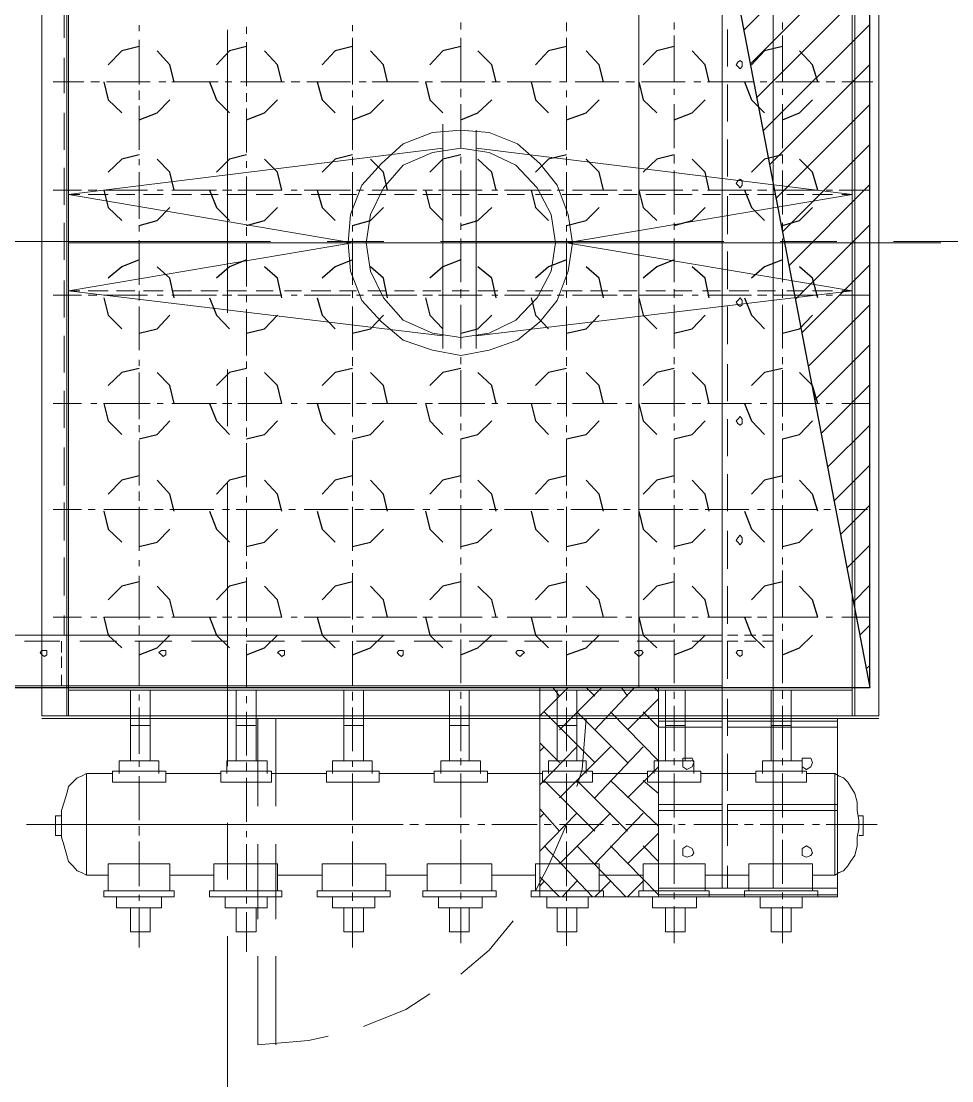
# Model space of a CAD drawing. Header units: millimetres. Extents: x 3220 to 226993, y 817 to 176024.
# Drawn here: x 31453 to 33018, y 120414 to 122196 of the extents above; entities that cross this region are included whole.
import ezdxf

# ---------------------------------------------------------------- set-up
doc = ezdxf.new("R2010")
doc.units = ezdxf.units.MM
doc.linetypes.add('AXES', pattern=[50.8, 31.75, -6.35, 6.35, -6.35])
doc.layers.add('Axe', color=1, linetype='AXES', lineweight=9)

# ---------------------------------------------------------------- blocks, each defined once
blk = doc.blocks.new("SYST7ME D'AXE")
at = {"layer": 'Axe', "ltscale": 15}
for p, q in [((6000, 18500), (6000, -6500)), ((-500, 9000), (15500, 9000))]:
    blk.add_line(p, q, dxfattribs=at)
blk = doc.blocks.new('Level +8 m')
h = blk.add_hatch()
h.set_pattern_fill('ANSI31', color=256, scale=15)
h.set_pattern_definition([(45, (1480, 0), (-33.67596, 33.67596), [])])
h.paths.add_polyline_path([(7080, -9000), (6936.4, -9000), (7080, -9750)])
h.paths.add_polyline_path([(7080, -8250), (4480, -8250), (3000, -8256.4), (6833.1, -8460.7), (6936.4, -9000), (7080, -9000)])
h.paths.add_polyline_path([(4480, -8250), (2880, -8250), (3000, -8256.4)])
blk.add_lwpolyline([(2880, -9750), (7080, -9750), (7080, -8250), (2880, -8250)], close=True)
blk.add_lwpolyline([(2880, -8250), (6833.1, -8460.7), (7080, -9750)])
blk.add_blockref("SYST7ME D'AXE", (0, -18000))
blk = doc.blocks.new('ligne broyeur T')
at = {"color": 1, "linetype": 'Continuous', "lineweight": 5, "true_color": 0x000001}
for points in [[(0, 1547.8), (0, 1696.8)], [(977.9, 1504.4), (977.9, 1589.8), (977.9, 1589.8)], [(-270.5, 1530.5), (-270.5, 1582.6), (-270.5, 1582.6)], [(-88.2, 1526.1), (-88.2, 1578.2), (-88.2, 1578.2)], [(88.2, 1526.1), (88.2, 1578.2), (88.2, 1578.2)], [(270.5, 1530.5), (270.5, 1578.2), (270.5, 1578.2)], [(448.4, 1526.1), (448.4, 1573.9), (448.4, 1573.9)], [(629.3, 1530.5), (629.3, 1578.2), (629.3, 1578.2)], [(0, 1547.8), (0, 230), (0, 230)], [(-270.5, 1504.4), (-270.5, 1518.9)], [(-88.2, 1504.4), (-88.2, 1514.6)], [(88.2, 1504.4), (88.2, 1514.6)], [(270.5, 1504.4), (270.5, 1514.6)], [(629.3, 1504.4), (629.3, 1514.6)], [(448.4, 1500.1), (448.4, 1511.7)], [(-270.5, 1419.1), (-270.5, 1492.9)], [(-88.2, 1414.8), (-88.2, 1490)], [(88.2, 1414.8), (88.2, 1490)], [(270.5, 1414.8), (270.5, 1492.9)], [(448.4, 1411.9), (448.4, 1490)], [(629.3, 1414.8), (629.3, 1490)], [(977.9, 1481.3), (977.9, 1492.9)], [(977.9, 1393.1), (977.9, 1466.8)], [(-358.8, 1430.7), (-370.3, 1430.7)], [(-270.5, 1430.7), (-348.6, 1430.7)], [(-248.8, 1430.7), (-258.9, 1430.7)], [(-159.1, 1430.7), (-232.9, 1430.7)], [(-133.1, 1430.7), (-147.6, 1430.7)], [(-47.7, 1430.7), (-121.5, 1430.7)], [(-21.7, 1430.7), (-33.3, 1430.7)], [(66.5, 1430.7), (-7.2, 1430.7)], [(92.6, 1430.7), (78.1, 1430.7)], [(177.9, 1430.7), (104.2, 1430.7)], [(204, 1430.7), (192.4, 1430.7)], [(292.2, 1430.7), (214.1, 1430.7)], [(315.4, 1430.7), (303.8, 1430.7)], [(403.6, 1430.7), (329.8, 1430.7)], [(429.6, 1430.7), (415.2, 1430.7)], [(515, 1430.7), (441.2, 1430.7)], [(541, 1430.7), (529.4, 1430.7)], [(629.3, 1430.7), (551.1, 1430.7)], [(652.4, 1430.7), (640.8, 1430.7)], [(740.6, 1430.7), (666.9, 1430.7)], [(766.7, 1430.7), (752.2, 1430.7)], [(852, 1430.7), (778.3, 1430.7)], [(878.1, 1430.7), (866.5, 1430.7)], [(966.3, 1430.7), (892.5, 1430.7)], [(992.4, 1430.7), (977.9, 1430.7)], [(1077.7, 1430.7), (1003.9, 1430.7)], [(1103.7, 1430.7), (1092.2, 1430.7)], [(1177.5, 1430.7), (1115.3, 1430.7)], [(-270.5, 1393.1), (-270.5, 1404.6)], [(-88.2, 1388.7), (-88.2, 1404.6)], [(88.2, 1388.7), (88.2, 1404.6)], [(270.5, 1393.1), (270.5, 1404.6)], [(448.4, 1388.7), (448.4, 1400.3)], [(629.3, 1388.7), (629.3, 1404.6)], [(-270.5, 1304.8), (-270.5, 1381.5)], [(-88.2, 1304.8), (-88.2, 1378.6)], [(88.2, 1304.8), (88.2, 1378.6)], [(270.5, 1304.8), (270.5, 1378.6)], [(448.4, 1300.5), (448.4, 1374.3)], [(629.3, 1304.8), (629.3, 1378.6)], [(977.9, 1367), (977.9, 1381.5)], [(977.9, 1281.7), (977.9, 1355.4)], [(-270.5, 1281.7), (-270.5, 1293.2)], [(-88.2, 1278.8), (-88.2, 1288.9)], [(88.2, 1278.8), (88.2, 1288.9)], [(270.5, 1278.8), (270.5, 1293.2)], [(448.4, 1274.4), (448.4, 1288.9)], [(629.3, 1278.8), (629.3, 1288.9)], [(-270.5, 1193.4), (-270.5, 1267.2)], [(270.5, 1193.4), (270.5, 1267.2)], [(629.3, 1189.1), (629.3, 1267.2)], [(977.9, 1255.6), (977.9, 1267.2)], [(-358.8, 1248.4), (-370.3, 1248.4)], [(-270.5, 1248.4), (-348.6, 1248.4)], [(-248.8, 1248.4), (-258.9, 1248.4)], [(-159.1, 1248.4), (-232.9, 1248.4)], [(-133.1, 1248.4), (-147.6, 1248.4)], [(-47.7, 1248.4), (-121.5, 1248.4)], [(-88.2, 1189.1), (-88.2, 1262.9)], [(-21.7, 1248.4), (-33.3, 1248.4)], [(66.5, 1248.4), (-7.2, 1248.4)], [(92.6, 1248.4), (78.1, 1248.4)], [(88.2, 1189.1), (88.2, 1262.9)], [(177.9, 1248.4), (104.2, 1248.4)], [(204, 1248.4), (192.4, 1248.4)], [(292.2, 1248.4), (214.1, 1248.4)], [(315.4, 1248.4), (303.8, 1248.4)], [(403.6, 1248.4), (329.8, 1248.4)], [(429.6, 1248.4), (415.2, 1248.4)], [(515, 1248.4), (441.2, 1248.4)], [(448.4, 1189.1), (448.4, 1262.9)], [(541, 1248.4), (529.4, 1248.4)], [(629.3, 1248.4), (555.5, 1248.4)], [(655.3, 1248.4), (640.8, 1248.4)], [(740.6, 1248.4), (666.9, 1248.4)], [(766.7, 1248.4), (755.1, 1248.4)], [(854.9, 1248.4), (778.3, 1248.4)], [(878.1, 1248.4), (866.5, 1248.4)], [(966.3, 1248.4), (892.5, 1248.4)], [(992.4, 1248.4), (977.9, 1248.4)], [(1077.7, 1248.4), (1003.9, 1248.4)], [(1103.7, 1248.4), (1092.2, 1248.4)], [(1177.5, 1248.4), (1115.3, 1248.4)], [(977.9, 1167.4), (977.9, 1245.5)], [(-270.5, 1167.4), (-270.5, 1181.9)], [(-88.2, 1163.1), (-88.2, 1177.5)], [(88.2, 1163.1), (88.2, 1177.5)], [(270.5, 1167.4), (270.5, 1177.5)], [(629.3, 1167.4), (629.3, 1177.5)], [(448.4, 1163.1), (448.4, 1174.6)], [(-270.5, 1082), (-270.5, 1155.8)], [(-88.2, 1077.7), (-88.2, 1152.9)], [(88.2, 1077.7), (88.2, 1152.9)], [(270.5, 1077.7), (270.5, 1152.9)], [(448.4, 1074.8), (448.4, 1152.9)], [(629.3, 1077.7), (629.3, 1152.9)], [(977.9, 1144.2), (977.9, 1155.8)], [(977.9, 1056), (977.9, 1129.8)], [(914.2, 1084.9), (885.3, 1093.6), (800, 1100.8)], [(-355.9, 1067.6), (-370.3, 1067.6)], [(-270.5, 1067.6), (-344.3, 1067.6)], [(-270.5, 1056), (-270.5, 1067.6)], [(-244.5, 1067.6), (-256, 1067.6)], [(-156.2, 1067.6), (-230, 1067.6)], [(-130.2, 1067.6), (-144.7, 1067.6)], [(-44.8, 1067.6), (-118.6, 1067.6)], [(-88.2, 1051.7), (-88.2, 1063.2)], [(-18.8, 1067.6), (-28.9, 1067.6)], [(70.9, 1067.6), (-7.2, 1067.6)], [(92.6, 1067.6), (81, 1067.6)], [(88.2, 1051.7), (88.2, 1063.2)], [(180.8, 1067.6), (107, 1067.6)], [(206.9, 1067.6), (192.4, 1067.6)], [(292.2, 1067.6), (218.4, 1067.6)], [(270.5, 1051.7), (270.5, 1067.6)], [(318.2, 1067.6), (306.7, 1067.6)], [(407.9, 1067.6), (329.8, 1067.6)], [(429.6, 1067.6), (418.1, 1067.6)], [(517.9, 1067.6), (444.1, 1067.6)], [(448.4, 1051.7), (448.4, 1063.2)], [(543.9, 1067.6), (529.4, 1067.6)], [(629.3, 1067.6), (555.5, 1067.6)], [(629.3, 1051.7), (629.3, 1067.6)], [(655.3, 1067.6), (643.7, 1067.6)], [(745, 1067.6), (669.8, 1067.6)], [(769.6, 1067.6), (755.1, 1067.6)], [(854.9, 1067.6), (781.2, 1067.6)], [(881, 1067.6), (870.8, 1067.6)], [(970.7, 1067.6), (892.5, 1067.6)], [(1089.3, 1015.5), (1047.3, 1037.2), (977.9, 1067.6)], [(992.4, 1067.6), (980.8, 1067.6)], [(1082, 1067.6), (1006.8, 1067.6)], [(1106.6, 1067.6), (1092.2, 1067.6)], [(1181.9, 1067.6), (1118.2, 1067.6)], [(-270.5, 967.8), (-270.5, 1041.5)], [(-88.2, 963.4), (-88.2, 1041.5)], [(88.2, 963.4), (88.2, 1041.5)], [(270.5, 967.8), (270.5, 1041.5)], [(448.4, 963.4), (448.4, 1037.2)], [(629.3, 967.8), (629.3, 1041.5)], [(977.9, 1030), (977.9, 1041.5)], [(977.9, 941.7), (977.9, 1018.4)], [(1229.6, 889.6), (1189.1, 937.4), (1139.9, 977.9)], [(-270.5, 941.7), (-270.5, 956.2)], [(-88.2, 941.7), (-88.2, 951.8)], [(88.2, 941.7), (88.2, 951.8)], [(270.5, 941.7), (270.5, 951.8)], [(448.4, 937.4), (448.4, 951.8)], [(629.3, 941.7), (629.3, 951.8)], [(-270.5, 856.4), (-270.5, 930.2)], [(270.5, 852), (270.5, 930.2)], [(977.9, 918.6), (977.9, 930.2)], [(177.9, 915.7), (-189.5, 915.7)], [(-88.2, 852), (-88.2, 925.8)], [(88.2, 852), (88.2, 925.8)], [(448.4, 852), (448.4, 925.8)], [(629.3, 852), (629.3, 925.8)], [(977.9, 830.3), (977.9, 904.1)], [(-358.8, 889.6), (-370.3, 889.6)], [(-270.5, 889.6), (-344.3, 889.6)], [(-244.5, 889.6), (-258.9, 889.6)], [(-159.1, 889.6), (-232.9, 889.6)], [(-133.1, 889.6), (-144.7, 889.6)], [(-44.8, 889.6), (-121.5, 889.6)], [(-21.7, 889.6), (-33.3, 889.6)], [(66.5, 889.6), (-7.2, 889.6)], [(92.6, 889.6), (78.1, 889.6)], [(177.9, 889.6), (104.2, 889.6)], [(204, 889.6), (192.4, 889.6)], [(292.2, 889.6), (214.1, 889.6)], [(315.4, 889.6), (303.8, 889.6)], [(403.6, 889.6), (329.8, 889.6)], [(429.6, 889.6), (415.2, 889.6)], [(515, 889.6), (441.2, 889.6)], [(541, 889.6), (529.4, 889.6)], [(629.3, 889.6), (555.5, 889.6)], [(655.3, 889.6), (640.8, 889.6)], [(740.6, 889.6), (666.9, 889.6)], [(766.7, 889.6), (755.1, 889.6)], [(854.9, 889.6), (778.3, 889.6)], [(878.1, 889.6), (866.5, 889.6)], [(966.3, 889.6), (892.5, 889.6)], [(992.4, 889.6), (977.9, 889.6)], [(1077.7, 889.6), (1003.9, 889.6)], [(1103.7, 889.6), (1092.2, 889.6)], [(1177.5, 889.6), (1118.2, 889.6)], [(177.9, 859.3), (-199.6, 859.3)], [(-270.5, 830.3), (-270.5, 841.9)], [(-88.2, 826), (-88.2, 841.9)], [(88.2, 826), (88.2, 841.9)], [(270.5, 830.3), (270.5, 841.9)], [(448.4, 826), (448.4, 837.6)], [(629.3, 826), (629.3, 841.9)], [(1317.8, 726.2), (1288.9, 797.1), (1262.9, 837.6)], [(-270.5, 740.6), (-270.5, 818.8)], [(-88.2, 740.6), (-88.2, 815.9)], [(88.2, 740.6), (88.2, 815.9)], [(270.5, 740.6), (270.5, 815.9)], [(448.4, 737.8), (448.4, 811.5)], [(629.3, 740.6), (629.3, 815.9)], [(977.9, 804.3), (977.9, 818.8)], [(977.9, 707.4), (977.9, 792.7)], [(-270.5, 719), (-270.5, 730.5)], [(270.5, 714.6), (270.5, 730.5)], [(-88.2, 714.6), (-88.2, 726.2)], [(88.2, 714.6), (88.2, 726.2)], [(448.4, 711.7), (448.4, 726.2)], [(629.3, 714.6), (629.3, 726.2)], [(-355.9, 707.4), (-366, 707.4)], [(-266.2, 707.4), (-344.3, 707.4)], [(-270.5, 630.7), (-270.5, 704.5)], [(-244.5, 707.4), (-256, 707.4)], [(-156.2, 707.4), (-230, 707.4)], [(-130.2, 707.4), (-144.7, 707.4)], [(-44.8, 707.4), (-118.6, 707.4)], [(-88.2, 626.4), (-88.2, 704.5)], [(-18.8, 707.4), (-28.9, 707.4)], [(70.9, 707.4), (-7.2, 707.4)], [(92.6, 707.4), (81, 707.4)], [(88.2, 626.4), (88.2, 704.5)], [(180.8, 707.4), (107, 707.4)], [(206.9, 707.4), (192.4, 707.4)], [(292.2, 707.4), (218.4, 707.4)], [(270.5, 630.7), (270.5, 704.5)], [(318.2, 707.4), (306.7, 707.4)], [(407.9, 707.4), (332.7, 707.4)], [(434, 707.4), (418.1, 707.4)], [(517.9, 707.4), (444.1, 707.4)], [(448.4, 626.4), (448.4, 700.1)], [(543.9, 707.4), (533.8, 707.4)], [(633.6, 707.4), (555.5, 707.4)], [(629.3, 626.4), (629.3, 704.5)], [(655.3, 707.4), (643.7, 707.4)], [(745, 707.4), (669.8, 707.4)], [(769.6, 707.4), (755.1, 707.4)], [(854.9, 707.4), (781.2, 707.4)], [(881, 707.4), (870.8, 707.4)], [(970.7, 707.4), (892.5, 707.4)], [(977.9, 707.4), (977.9, 159.1), (977.9, 159.1)], [(992.4, 707.4), (980.8, 707.4)], [(1082, 707.4), (1006.8, 707.4)], [(1106.6, 707.4), (1092.2, 707.4)], [(1184.7, 707.4), (1118.2, 707.4)], [(1348.2, 548.3), (1341, 633.6), (1333.7, 666.9)], [(-270.5, 604.7), (-270.5, 619.1)], [(-88.2, 604.7), (-88.2, 614.8)], [(88.2, 604.7), (88.2, 614.8)], [(270.5, 604.7), (270.5, 614.8)], [(448.4, 600.3), (448.4, 611.9)], [(629.3, 604.7), (629.3, 614.8)], [(-270.5, 519.3), (-270.5, 593.1)], [(-88.2, 515), (-88.2, 588.8)], [(88.2, 515), (88.2, 588.8)], [(270.5, 515), (270.5, 588.8)], [(448.4, 512.1), (448.4, 588.8)], [(629.3, 515), (629.3, 588.8)], [(-351.5, 529.4), (-363.1, 529.4)], [(-263.3, 529.4), (-337.1, 529.4)], [(-237.2, 529.4), (-251.7, 529.4)], [(-151.9, 529.4), (-225.7, 529.4)], [(-125.9, 529.4), (-137.4, 529.4)], [(-37.6, 529.4), (-111.4, 529.4)], [(-11.6, 529.4), (-26, 529.4)], [(73.8, 529.4), (0, 529.4)], [(99.8, 529.4), (88.2, 529.4)], [(189.5, 529.4), (111.4, 529.4)], [(211.2, 529.4), (199.6, 529.4)], [(299.4, 529.4), (225.7, 529.4)], [(325.5, 529.4), (311, 529.4)], [(410.8, 529.4), (337.1, 529.4)], [(436.9, 529.4), (425.3, 529.4)], [(526.6, 529.4), (448.4, 529.4)], [(548.3, 529.4), (536.7, 529.4)], [(636.5, 529.4), (562.7, 529.4)], [(662.5, 529.4), (648.1, 529.4)], [(747.9, 529.4), (674.1, 529.4)], [(773.9, 529.4), (762.3, 529.4)], [(862.2, 529.4), (788.4, 529.4)], [(888.2, 529.4), (873.7, 529.4)], [(973.5, 529.4), (899.8, 529.4)], [(999.6, 529.4), (989.5, 529.4)], [(1089.3, 529.4), (1011.2, 529.4)], [(1111, 529.4), (1099.4, 529.4)], [(1192, 529.4), (1125.4, 529.4)], [(-270.5, 493.3), (-270.5, 504.9)], [(-88.2, 488.9), (-88.2, 504.9)], [(88.2, 488.9), (88.2, 504.9)], [(270.5, 488.9), (270.5, 504.9)], [(448.4, 488.9), (448.4, 500.5)], [(629.3, 488.9), (629.3, 504.9)], [(-270.5, 403.6), (-270.5, 481.7)], [(-88.2, 403.6), (-88.2, 478.8)], [(88.2, 403.6), (88.2, 478.8)], [(270.5, 403.6), (270.5, 478.8)], [(448.4, 400.7), (448.4, 474.5)], [(629.3, 403.6), (629.3, 478.8)], [(-270.5, 381.9), (-270.5, 393.5)], [(-88.2, 379), (-88.2, 389.1)], [(88.2, 379), (88.2, 389.1)], [(270.5, 379), (270.5, 389.1)], [(448.4, 374.7), (448.4, 389.1)], [(629.3, 379), (629.3, 389.1)], [(-270.5, 293.7), (-270.5, 367.4)], [(-88.2, 289.3), (-88.2, 363.1)], [(88.2, 289.3), (88.2, 363.1)], [(270.5, 289.3), (270.5, 367.4)], [(448.4, 289.3), (448.4, 363.1)], [(629.3, 289.3), (629.3, 367.4)], [(-355.9, 348.6), (-366, 348.6)], [(-266.2, 348.6), (-341.4, 348.6)], [(-240.1, 348.6), (-256, 348.6)], [(-156.2, 348.6), (-230, 348.6)], [(-130.2, 348.6), (-140.3, 348.6)], [(-40.5, 348.6), (-118.6, 348.6)], [(-18.8, 348.6), (-28.9, 348.6)], [(70.9, 348.6), (-4.3, 348.6)], [(96.9, 348.6), (81, 348.6)], [(180.8, 348.6), (107, 348.6)], [(206.9, 348.6), (196.7, 348.6)], [(296.5, 348.6), (218.4, 348.6)], [(318.2, 348.6), (306.7, 348.6)], [(407.9, 348.6), (332.7, 348.6)], [(434, 348.6), (418.1, 348.6)], [(517.9, 348.6), (444.1, 348.6)], [(543.9, 348.6), (533.8, 348.6)], [(633.6, 348.6), (559.8, 348.6)], [(659.6, 348.6), (643.7, 348.6)], [(745, 348.6), (669.8, 348.6)], [(769.6, 348.6), (759.5, 348.6)], [(859.3, 348.6), (781.2, 348.6)], [(881, 348.6), (870.8, 348.6)], [(970.7, 348.6), (896.9, 348.6)], [(996.7, 348.6), (980.8, 348.6)], [(1082, 348.6), (1006.8, 348.6)], [(1106.6, 348.6), (1096.5, 348.6)], [(1184.7, 348.6), (1118.2, 348.6)], [(-270.5, 267.6), (-270.5, 282.1)], [(-88.2, 263.3), (-88.2, 277.7)], [(88.2, 263.3), (88.2, 277.7)], [(270.5, 267.6), (270.5, 277.7)], [(448.4, 263.3), (448.4, 274.9)], [(629.3, 267.6), (629.3, 277.7)], [(-270.5, 204), (-270.5, 256)], [(-88.2, 204), (-88.2, 251.7)], [(88.2, 204), (88.2, 251.7)], [(270.5, 204), (270.5, 251.7)], [(448.4, 204), (448.4, 251.7)], [(629.3, 204), (629.3, 251.7)]]:
    blk.add_lwpolyline(points, dxfattribs=at)
at = {"color": 7, "linetype": 'Continuous', "lineweight": 15, "true_color": 0x000007}
for points in [[(795.6, 1592.7), (-795.6, 1592.7), (-795.6, 1592.7)], [(963.4, 1559.4), (963.4, 1566.6), (996.7, 1566.6)], [(996.7, 1559.4), (996.7, 1566.6), (996.7, 1566.6)], [(-81, 1547.8), (-159.1, 915.7)], [(81, 1547.8), (0, 1067.6), (-81, 1547.8)], [(81, 1547.8), (156.2, 915.7)], [(892.5, 1471.2), (892.5, 1518.9)], [(1063.2, 1481.3), (1063.2, 1518.9)], [(870.8, 1445.1), (752.2, 1445.1)], [(870.8, 1411.9), (752.2, 1411.9)], [(800, 1329.4), (800, 1414.8), (800, 1414.8)], [(892.5, 1293.2), (892.5, 1385.8)], [(1063.2, 1300.5), (1063.2, 1374.3)], [(870.8, 1267.2), (752.2, 1267.2)], [(870.8, 1233.9), (752.2, 1233.9)], [(892.5, 1111), (892.5, 1203.6), (892.5, 1203.6)], [(1063.2, 1122.5), (1063.2, 1196.3), (1063.2, 1196.3)], [(870.8, 1084.9), (752.2, 1084.9)], [(870.8, 1051.7), (752.2, 1051.7)], [(892.5, 934.5), (892.5, 1027.1)], [(1063.2, 941.7), (1063.2, 1015.5)], [(870.8, 904.1), (752.2, 904.1)], [(156.2, 859.3), (81, 230), (0, 707.4), (-81, 230), (-159.1, 859.3)], [(870.8, 870.8), (752.2, 870.8)], [(892.5, 752.2), (892.5, 844.8)], [(1063.2, 763.8), (1063.2, 833.2)], [(870.8, 726.2), (752.2, 726.2), (752.2, 726.2)], [(870.8, 692.9), (752.2, 692.9)], [(892.5, 664), (892.5, 571.4), (892.5, 571.4)], [(1063.2, 656.7), (1063.2, 581.5), (1063.2, 581.5)], [(870.8, 545.4), (752.2, 545.4)], [(870.8, 512.1), (752.2, 512.1)], [(892.5, 486.1), (892.5, 393.5)], [(1063.2, 474.5), (1063.2, 400.7), (1063.2, 400.7)], [(870.8, 367.4), (752.2, 367.4)], [(870.8, 334.2), (752.2, 334.2)], [(892.5, 303.8), (892.5, 260.4)], [(1063.2, 296.5), (1063.2, 260.4), (1063.2, 260.4)], [(892.5, 260.4), (896.9, 251.7), (899.8, 244.5), (907, 237.2), (914.2, 230), (925.8, 227.1), (940.3, 222.8), (954.7, 218.4), (999.6, 218.4), (1014.1, 222.8), (1030, 227.1), (1040.1, 230), (1047.3, 237.2), (1056, 244.5), (1058.9, 251.7), (1063.2, 260.4)], [(963.4, 218.4), (963.4, 208.3), (963.4, 208.3)], [(996.7, 218.4), (996.7, 208.3), (996.7, 208.3)], [(996.7, 208.3), (963.4, 208.3)], [(795.6, 185.2), (-795.6, 185.2), (-795.6, 185.2)]]:
    blk.add_lwpolyline(points, dxfattribs=at)
at = {"color": 7, "linetype": 'Continuous', "lineweight": 5, "true_color": 0x000007}
for points in [[(795.6, 1592.7), (795.6, 185.2)], [(800, 185.2), (800, 1592.7)], [(795.6, 1552.2), (-795.6, 1552.2)], [(795.6, 1547.8), (-795.6, 1547.8)], [(-81, 1530.5), (-81, 1547.8), (-81, 1547.8)], [(81, 1530.5), (81, 1547.8), (81, 1547.8)], [(747.9, 1547.8), (747.9, 230)], [(752.2, 1547.8), (752.2, 230)], [(-81, 1481.3), (-81, 1514.6)], [(81, 1481.3), (81, 1514.6)], [(-81, 1437.9), (-81, 1466.8)], [(81, 1437.9), (81, 1466.8)], [(1084.9, 1414.8), (-1084.9, 1414.8)], [(-81, 1388.7), (-81, 1419.1)], [(81, 1388.7), (81, 1419.1)], [(659.6, 1414.8), (659.6, 1397.4)], [(669.8, 1414.8), (669.8, 1397.4)], [(1084.9, 1329.4), (1084.9, 1414.8)], [(-81, 1341), (-81, 1374.3)], [(81, 1341), (81, 1374.3)], [(659.6, 1385.8), (659.6, 1367)], [(669.8, 1385.8), (669.8, 1367)], [(659.6, 1355.4), (659.6, 1338.1), (659.6, 1338.1)], [(669.8, 1355.4), (669.8, 1338.1), (669.8, 1338.1)], [(-296.5, 1338.1), (-358.8, 1338.1)], [(-204, 1338.1), (-266.2, 1338.1)], [(-111.4, 1338.1), (-173.6, 1338.1)], [(-14.5, 1338.1), (-78.1, 1338.1)], [(78.1, 1338.1), (14.5, 1338.1)], [(170.7, 1338.1), (107, 1338.1)], [(266.2, 1338.1), (204, 1338.1)], [(358.8, 1338.1), (296.5, 1338.1)], [(451.3, 1338.1), (389.1, 1338.1)], [(548.3, 1338.1), (484.6, 1338.1)], [(640.8, 1338.1), (577.2, 1338.1)], [(733.4, 1338.1), (669.8, 1338.1)], [(828.9, 1338.1), (766.7, 1338.1)], [(921.5, 1338.1), (859.3, 1338.1)], [(1014.1, 1338.1), (951.8, 1338.1)], [(1084.9, 1338.1), (1047.3, 1338.1)], [(1084.9, 1329.4), (-1084.9, 1329.4)], [(-81, 1296.1), (-81, 1326.5)], [(81, 1296.1), (81, 1326.5)], [(659.6, -2550.3), (659.6, 1329.4)], [(669.8, 1278.8), (669.8, 1329.4), (669.8, 1329.4)], [(745, -2550.3), (745, 1329.4)], [(-81, 1248.4), (-81, 1278.8)], [(81, 1248.4), (81, 1278.8)], [(669.8, 1186.2), (669.8, 1248.4)], [(-81, 1200.7), (-81, 1233.9)], [(81, 1200.7), (81, 1233.9)], [(747.9, 1215.1), (755.1, 1222.4)], [(818.8, 1170.3), (766.7, 1222.4)], [(788.4, 1196.3), (814.4, 1222.4)], [(788.4, 1141.4), (870.8, 1222.4)], [(933, 1170.3), (881, 1222.4)], [(904.1, 1196.3), (925.8, 1222.4)], [(904.1, 1141.4), (980.8, 1222.4)], [(1044.4, 1170.3), (992.4, 1222.4)], [(1014.1, 1196.3), (1040.1, 1222.4)], [(1014.1, 1141.4), (1096.5, 1222.4)], [(933, 1115.3), (847.7, 1196.3)], [(1044.4, 1115.3), (959.1, 1196.3)], [(1099.4, 1170.3), (1073.4, 1196.3)], [(-81, 1155.8), (-81, 1186.2)], [(81, 1155.8), (81, 1186.2)], [(818.8, 1115.3), (747.9, 1181.9)], [(747.9, 1160.2), (762.3, 1170.3)], [(788.4, 1084.9), (873.7, 1170.3)], [(904.1, 1084.9), (989.5, 1170.3)], [(1014.1, 1084.9), (1099.4, 1167.4)], [(669.8, 1093.6), (669.8, 1155.8)], [(933, 1056), (847.7, 1141.4)], [(1044.4, 1056), (959.1, 1141.4)], [(1099.4, 1115.3), (1073.4, 1141.4)], [(-81, 1108.1), (-81, 1137)], [(81, 1108.1), (81, 1137)], [(818.8, 1056), (747.9, 1126.9)], [(747.9, 1100.8), (762.3, 1115.3)], [(788.4, 1030), (873.7, 1115.3)], [(904.1, 1030), (989.5, 1115.3)], [(1014.1, 1030), (1099.4, 1111)], [(-81, 1060.3), (-81, 1093.6)], [(81, 1060.3), (81, 1093.6)], [(795.6, 1022.7), (747.9, 1070.5)], [(911.3, 1022.7), (847.7, 1084.9)], [(1022.7, 1022.7), (959.1, 1084.9)], [(1099.4, 1060.3), (1073.4, 1084.9)], [(669.8, 996.7), (669.8, 1060.3)], [(747.9, 1044.4), (762.3, 1056)], [(840.5, 1022.7), (873.7, 1056)], [(951.8, 1022.7), (989.5, 1056)], [(1066.1, 1022.7), (1099.4, 1056)], [(-81, 1015.5), (-81, 1044.4)], [(81, 1015.5), (81, 1044.4)], [(854.9, 1022.7), (847.7, 1030)], [(966.3, 1022.7), (959.1, 1030)], [(1082, 1022.7), (1073.4, 1030)], [(-81, 967.8), (-81, 996.7)], [(81, 967.8), (81, 996.7)], [(669.8, 904.1), (669.8, 967.8)], [(-81, 918.6), (-81, 951.8)], [(81, 918.6), (81, 951.8)], [(-81, 875.2), (-81, 904.1)], [(81, 875.2), (81, 904.1)], [(669.8, 811.5), (669.8, 875.2)], [(-81, 826), (-81, 856.4)], [(81, 826), (81, 856.4)], [(-81, 778.3), (-81, 811.5)], [(81, 778.3), (81, 811.5)], [(669.8, 714.6), (669.8, 778.3)], [(-81, 733.4), (-81, 763.8)], [(81, 733.4), (81, 763.8)], [(-81, 685.7), (-81, 714.6)], [(81, 685.7), (81, 714.6)], [(669.8, 622), (669.8, 685.7)], [(-81, 637.9), (-81, 671.2)], [(81, 637.9), (81, 671.2)], [(-81, 593.1), (-81, 622)], [(81, 593.1), (81, 622)], [(669.8, 529.4), (669.8, 593.1)], [(-81, 545.4), (-81, 574.3)], [(81, 545.4), (81, 574.3)], [(800, 578.6), (947.5, 578.6)], [(1011.2, 578.6), (1137, 578.6)], [(1199.2, 578.6), (1348.2, 578.6), (1348.2, 578.6)], [(800, 548.3), (947.5, 548.3)], [(1011.2, 548.3), (1137, 548.3)], [(1199.2, 548.3), (1348.2, 548.3), (1348.2, 548.3)], [(-81, 496.2), (-81, 529.4)], [(81, 496.2), (81, 529.4)], [(-81, 452.8), (-81, 481.7)], [(81, 452.8), (81, 481.7)], [(669.8, 436.9), (669.8, 496.2)], [(-81, 403.6), (-81, 436.9)], [(81, 403.6), (81, 436.9)], [(669.8, 341.4), (669.8, 403.6)], [(-81, 355.9), (-81, 389.1)], [(81, 355.9), (81, 389.1)], [(-81, 311), (-81, 341.4)], [(81, 311), (81, 341.4)], [(669.8, 248.8), (669.8, 311)], [(-81, 263.3), (-81, 296.5)], [(81, 263.3), (81, 296.5)], [(-81, 230), (-81, 248.8)], [(81, 230), (81, 248.8)], [(795.6, 230), (-795.6, 230)], [(795.6, 227.1), (-795.6, 227.1), (-795.6, 227.1)], [(659.6, 230), (-659.6, 230), (-659.6, 230)], [(-344.3, 222.8), (-407.9, 222.8)], [(-251.7, 222.8), (-311, 222.8)], [(-156.2, 222.8), (-218.4, 222.8)], [(-63.6, 222.8), (-125.9, 222.8)], [(28.9, 222.8), (-33.3, 222.8)], [(125.9, 222.8), (63.6, 222.8)], [(218.4, 222.8), (156.2, 222.8)], [(311, 222.8), (248.8, 222.8)], [(407.9, 222.8), (344.3, 222.8)], [(500.5, 222.8), (436.9, 222.8)], [(593.1, 222.8), (529.4, 222.8)], [(659.6, 222.8), (626.4, 222.8)], [(669.8, 230), (688.6, 230)], [(669.8, 218.4), (688.6, 218.4)], [(669.8, 156.2), (669.8, 215.5)], [(695.8, 230), (714.6, 230)], [(695.8, 218.4), (714.6, 218.4)], [(726.2, 230), (745, 230), (745, 230)], [(726.2, 218.4), (745, 218.4), (745, 218.4)]]:
    blk.add_lwpolyline(points, dxfattribs=at)
at = {"color": 7, "linetype": 'Continuous', "lineweight": 15, "true_color": 0x000007}
for points in [[(1063.2, 1518.9), (892.5, 1518.9), (896.9, 1526.1), (899.8, 1533.4), (907, 1540.6), (914.2, 1544.9), (925.8, 1552.2), (940.3, 1556.5), (954.7, 1556.5), (970.7, 1559.4), (985.1, 1559.4), (999.6, 1556.5), (1014.1, 1556.5), (1030, 1552.2), (1040.1, 1544.9), (1047.3, 1540.6), (1056, 1533.4), (1058.9, 1526.1)], [(873.7, 1463.9), (881, 1463.9), (885.3, 1471.2), (881, 1478.4), (873.7, 1481.3), (866.5, 1478.4), (866.5, 1463.9)], [(1025.6, 1463.9), (1030, 1463.9), (1032.9, 1471.2), (1030, 1478.4), (1025.6, 1481.3), (1018.4, 1478.4), (1014.1, 1471.2), (1018.4, 1463.9)], [(-299.4, 1352.6), (-296.5, 1355.4), (-292.2, 1359.8), (-296.5, 1362.7), (-303.8, 1362.7), (-306.7, 1359.8), (-303.8, 1355.4)], [(-99.8, 1352.6), (-96.9, 1355.4), (-92.6, 1359.8), (-96.9, 1362.7), (-104.2, 1362.7), (-107, 1359.8), (-104.2, 1355.4)], [(99.8, 1352.6), (104.2, 1355.4), (107, 1359.8), (104.2, 1362.7), (96.9, 1362.7), (92.6, 1359.8), (96.9, 1355.4)], [(299.4, 1352.6), (303.8, 1355.4), (306.7, 1359.8), (303.8, 1362.7), (296.5, 1362.7), (292.2, 1359.8), (296.5, 1355.4)], [(500.5, 1352.6), (503.4, 1355.4), (507.7, 1359.8), (503.4, 1362.7), (496.2, 1362.7), (491.8, 1359.8), (496.2, 1355.4)], [(688.6, 1352.6), (692.9, 1355.4), (695.8, 1359.8), (692.9, 1362.7), (685.7, 1362.7), (685.7, 1355.4)], [(873.7, 1262.9), (881, 1262.9), (885.3, 1270.1), (881, 1278.8), (873.7, 1281.7), (866.5, 1278.8), (866.5, 1262.9)], [(1025.6, 1262.9), (1030, 1262.9), (1032.9, 1270.1), (1030, 1278.8), (1025.6, 1281.7), (1018.4, 1278.8), (1014.1, 1270.1), (1018.4, 1262.9)], [(688.6, 1181.9), (692.9, 1186.2), (695.8, 1189.1), (692.9, 1193.4), (688.6, 1196.3), (685.7, 1193.4), (685.7, 1186.2)], [(189.5, 889.6), (180.8, 937.4), (163.5, 985.1), (133.1, 1022.7), (96.9, 1051.7), (47.7, 1070.5), (0, 1077.7), (-47.7, 1070.5), (-96.9, 1051.7), (-133.1, 1022.7), (-166.4, 985.1), (-185.2, 937.4), (-189.5, 889.6), (-185.2, 841.9), (-166.4, 792.7), (-133.1, 756.6), (-96.9, 723.3), (-47.7, 704.5), (0, 700.1), (47.7, 704.5), (96.9, 723.3), (133.1, 756.6), (163.5, 792.7), (180.8, 841.9)], [(159.1, 889.6), (151.9, 937.4), (130.2, 982.2), (92.6, 1018.4), (47.7, 1041.5), (0, 1048.8), (-47.7, 1041.5), (-92.6, 1018.4), (-130.2, 982.2), (-151.9, 937.4), (-159.1, 889.6), (-151.9, 841.9), (-130.2, 792.7), (-92.6, 759.5), (-47.7, 737.8), (0, 730.5), (47.7, 737.8), (92.6, 759.5), (130.2, 792.7), (151.9, 841.9)], [(688.6, 982.2), (692.9, 985.1), (695.8, 989.5), (692.9, 992.4), (688.6, 996.7), (685.7, 992.4), (685.7, 985.1)], [(688.6, 782.6), (692.9, 785.5), (695.8, 789.8), (692.9, 792.7), (685.7, 792.7), (685.7, 785.5)], [(688.6, 581.5), (692.9, 585.9), (695.8, 588.8), (692.9, 593.1), (685.7, 593.1), (685.7, 585.9)], [(688.6, 381.9), (692.9, 386.2), (695.8, 389.1), (692.9, 393.5), (685.7, 393.5), (685.7, 386.2)], [(688.6, 182.3), (692.9, 185.2), (695.8, 189.5), (692.9, 193.8), (685.7, 193.8), (685.7, 185.2)]]:
    blk.add_lwpolyline(points, close=True, dxfattribs=at)
at = {"color": 11, "linetype": 'Continuous', "lineweight": 9, "true_color": 0x00000b}
for points in [[(747.9, 1393.1), (747.9, 1518.9)], [(747.9, 1207.9), (747.9, 1329.4)], [(-752.2, 1189.1), (747.9, 1189.1)], [(747.9, 1018.4), (747.9, 1144.2)], [(747.9, 830.3), (747.9, 956.2)], [(747.9, 645.2), (747.9, 771)], [(747.9, 455.7), (747.9, 581.5)], [(747.9, 270.5), (747.9, 393.5)], [(747.9, 82.5), (747.9, 208.3)]]:
    blk.add_lwpolyline(points, dxfattribs=at)
at = {"color": 7, "linetype": 'Continuous', "lineweight": 20, "true_color": 0x000007}
blk.add_lwpolyline([(1099.4, 1222.4), (1099.4, 1523.2), (800, 1523.2), (800, 1222.4)], close=True, dxfattribs=at)
at = {"color": 1, "linetype": 'Continuous', "lineweight": 5, "true_color": 0x000001}
for points in [[(814.4, 1338.1), (814.4, 1523.2), (804.3, 1523.2), (804.3, 1338.1)], [(954.7, 1338.1), (954.7, 1523.2), (944.6, 1523.2), (944.6, 1338.1)], [(1096.5, 1222.4), (1096.5, 1523.2), (1084.9, 1523.2), (1084.9, 1222.4)], [(814.4, 1222.4), (814.4, 1329.4), (804.3, 1329.4), (804.3, 1222.4)], [(954.7, 1222.4), (954.7, 1329.4), (944.6, 1329.4), (944.6, 1222.4)], [(1099.4, 1022.7), (1099.4, 1222.4), (747.9, 1222.4), (747.9, 1022.7)]]:
    blk.add_lwpolyline(points, close=True, dxfattribs=at)
at = {"color": 7, "linetype": 'Continuous', "lineweight": -2, "true_color": 0x000007}
for points in [[(-270.5, 1490), (-299.4, 1481.3), (-322.6, 1459.6)], [(-206.9, 1430.7), (-218.4, 1459.6), (-240.1, 1481.3)], [(-88.2, 1490), (-118.6, 1481.3), (-140.3, 1459.6)], [(-28.9, 1430.7), (-37.6, 1459.6), (-59.3, 1481.3)], [(92.6, 1490), (59.3, 1481.3), (40.5, 1459.6)], [(151.9, 1430.7), (144.7, 1459.6), (121.5, 1481.3)], [(270.5, 1490), (240.1, 1481.3), (218.4, 1459.6)], [(329.8, 1430.7), (322.6, 1459.6), (299.4, 1481.3)], [(451.3, 1490), (422.4, 1481.3), (399.3, 1459.6)], [(510.6, 1430.7), (503.4, 1459.6), (481.7, 1481.3)], [(629.3, 1490), (600.3, 1481.3), (577.2, 1459.6)], [(692.9, 1430.7), (681.3, 1459.6), (659.6, 1481.3)], [(-329.8, 1430.7), (-322.6, 1400.3), (-299.4, 1378.6)], [(-147.6, 1430.7), (-140.3, 1400.3), (-118.6, 1378.6)], [(28.9, 1430.7), (40.5, 1400.3), (59.3, 1378.6)], [(211.2, 1430.7), (218.4, 1400.3), (240.1, 1378.6)], [(392, 1430.7), (399.3, 1400.3), (422.4, 1378.6)], [(570, 1430.7), (577.2, 1400.3), (600.3, 1378.6)], [(-270.5, 1367), (-240.1, 1378.6), (-218.4, 1400.3)], [(-88.2, 1367), (-59.3, 1378.6), (-37.6, 1400.3)], [(92.6, 1367), (121.5, 1378.6), (144.7, 1400.3)], [(270.5, 1367), (299.4, 1378.6), (322.6, 1400.3)], [(451.3, 1367), (481.7, 1378.6), (503.4, 1400.3)], [(629.3, 1367), (659.6, 1378.6), (681.3, 1400.3)], [(-270.5, 1307.7), (-299.4, 1300.5), (-322.6, 1278.8)], [(-206.9, 1248.4), (-218.4, 1278.8), (-240.1, 1300.5)], [(-88.2, 1307.7), (-118.6, 1300.5), (-140.3, 1278.8)], [(-28.9, 1248.4), (-37.6, 1278.8), (-59.3, 1300.5)], [(92.6, 1307.7), (59.3, 1300.5), (40.5, 1278.8)], [(151.9, 1248.4), (144.7, 1278.8), (121.5, 1300.5)], [(270.5, 1307.7), (240.1, 1300.5), (218.4, 1278.8)], [(329.8, 1248.4), (322.6, 1278.8), (299.4, 1300.5)], [(451.3, 1307.7), (422.4, 1300.5), (399.3, 1278.8)], [(510.6, 1248.4), (503.4, 1278.8), (481.7, 1300.5)], [(629.3, 1307.7), (600.3, 1300.5), (577.2, 1278.8)], [(692.9, 1248.4), (681.3, 1278.8), (659.6, 1300.5)], [(-329.8, 1248.4), (-322.6, 1219.5), (-299.4, 1196.3)], [(-147.6, 1248.4), (-140.3, 1219.5), (-118.6, 1196.3)], [(28.9, 1248.4), (40.5, 1219.5), (59.3, 1196.3)], [(211.2, 1248.4), (218.4, 1219.5), (240.1, 1196.3)], [(392, 1248.4), (399.3, 1219.5), (422.4, 1196.3)], [(570, 1248.4), (577.2, 1219.5), (600.3, 1196.3)], [(-270.5, 1189.1), (-240.1, 1196.3), (-218.4, 1219.5)], [(-88.2, 1189.1), (-59.3, 1196.3), (-37.6, 1219.5)], [(92.6, 1189.1), (121.5, 1196.3), (144.7, 1219.5)], [(270.5, 1189.1), (299.4, 1196.3), (322.6, 1219.5)], [(451.3, 1189.1), (481.7, 1196.3), (503.4, 1219.5)], [(629.3, 1189.1), (659.6, 1196.3), (681.3, 1219.5)], [(-270.5, 1129.8), (-299.4, 1122.5), (-322.6, 1100.8)], [(-206.9, 1067.6), (-218.4, 1100.8), (-240.1, 1122.5)], [(-88.2, 1129.8), (-118.6, 1122.5), (-140.3, 1100.8)], [(-28.9, 1067.6), (-37.6, 1100.8), (-59.3, 1122.5)], [(92.6, 1129.8), (59.3, 1122.5), (40.5, 1100.8)], [(151.9, 1067.6), (144.7, 1100.8), (121.5, 1122.5)], [(270.5, 1129.8), (240.1, 1122.5), (218.4, 1100.8)], [(329.8, 1067.6), (322.6, 1100.8), (299.4, 1122.5)], [(451.3, 1129.8), (422.4, 1122.5), (399.3, 1100.8)], [(510.6, 1067.6), (503.4, 1100.8), (481.7, 1122.5)], [(629.3, 1129.8), (600.3, 1122.5), (577.2, 1100.8)], [(692.9, 1067.6), (681.3, 1100.8), (659.6, 1122.5)], [(-329.8, 1067.6), (-322.6, 1037.2), (-299.4, 1015.5)], [(-147.6, 1067.6), (-140.3, 1037.2), (-118.6, 1015.5)], [(28.9, 1067.6), (40.5, 1037.2), (59.3, 1015.5)], [(211.2, 1067.6), (218.4, 1037.2), (240.1, 1015.5)], [(392, 1067.6), (399.3, 1037.2), (422.4, 1015.5)], [(570, 1067.6), (577.2, 1037.2), (600.3, 1015.5)], [(-270.5, 1008.3), (-240.1, 1015.5), (-218.4, 1037.2)], [(-88.2, 1008.3), (-59.3, 1015.5), (-37.6, 1037.2)], [(92.6, 1008.3), (121.5, 1015.5), (144.7, 1037.2)], [(270.5, 1008.3), (299.4, 1015.5), (322.6, 1037.2)], [(451.3, 1008.3), (481.7, 1015.5), (503.4, 1037.2)], [(629.3, 1008.3), (659.6, 1015.5), (681.3, 1037.2)], [(-270.5, 949), (-299.4, 941.7), (-322.6, 918.6)], [(-88.2, 949), (-118.6, 941.7), (-140.3, 918.6)], [(92.6, 949), (59.3, 941.7), (40.5, 918.6)], [(270.5, 949), (240.1, 941.7), (218.4, 918.6)], [(451.3, 949), (422.4, 941.7), (399.3, 918.6)], [(629.3, 949), (600.3, 941.7), (577.2, 918.6)], [(-206.9, 889.6), (-218.4, 918.6), (-240.1, 941.7)], [(-28.9, 889.6), (-37.6, 918.6), (-59.3, 941.7)], [(151.9, 889.6), (144.7, 918.6), (121.5, 941.7)], [(329.8, 889.6), (322.6, 918.6), (299.4, 941.7)], [(510.6, 889.6), (503.4, 918.6), (481.7, 941.7)], [(692.9, 889.6), (681.3, 918.6), (659.6, 941.7)], [(-329.8, 889.6), (-322.6, 859.3), (-299.4, 837.6)], [(-147.6, 889.6), (-140.3, 859.3), (-118.6, 837.6)], [(28.9, 889.6), (40.5, 859.3), (59.3, 837.6)], [(211.2, 889.6), (218.4, 859.3), (240.1, 837.6)], [(392, 889.6), (399.3, 859.3), (422.4, 837.6)], [(570, 889.6), (577.2, 859.3), (600.3, 837.6)], [(-270.5, 830.3), (-240.1, 837.6), (-218.4, 859.3)], [(-88.2, 830.3), (-59.3, 837.6), (-37.6, 859.3)], [(92.6, 830.3), (121.5, 837.6), (144.7, 859.3)], [(270.5, 830.3), (299.4, 837.6), (322.6, 859.3)], [(451.3, 830.3), (481.7, 837.6), (503.4, 859.3)], [(629.3, 830.3), (659.6, 837.6), (681.3, 859.3)], [(-270.5, 766.7), (-299.4, 759.5), (-322.6, 737.8)], [(-88.2, 766.7), (-118.6, 759.5), (-140.3, 737.8)], [(92.6, 766.7), (59.3, 759.5), (40.5, 737.8)], [(270.5, 766.7), (240.1, 759.5), (218.4, 737.8)], [(451.3, 766.7), (422.4, 759.5), (399.3, 737.8)], [(629.3, 766.7), (600.3, 759.5), (577.2, 737.8)], [(-206.9, 707.4), (-218.4, 737.8), (-240.1, 759.5)], [(-28.9, 707.4), (-37.6, 737.8), (-59.3, 759.5)], [(151.9, 707.4), (144.7, 737.8), (121.5, 759.5)], [(329.8, 707.4), (322.6, 737.8), (299.4, 759.5)], [(510.6, 707.4), (503.4, 737.8), (481.7, 759.5)], [(692.9, 707.4), (681.3, 737.8), (659.6, 759.5)], [(-329.8, 707.4), (-322.6, 678.4), (-299.4, 656.7)], [(-147.6, 707.4), (-140.3, 678.4), (-118.6, 656.7)], [(28.9, 707.4), (40.5, 678.4), (59.3, 656.7)], [(211.2, 707.4), (218.4, 678.4), (240.1, 656.7)], [(392, 707.4), (399.3, 678.4), (422.4, 656.7)], [(570, 707.4), (577.2, 678.4), (600.3, 656.7)], [(-270.5, 648.1), (-240.1, 656.7), (-218.4, 678.4)], [(-88.2, 648.1), (-59.3, 656.7), (-37.6, 678.4)], [(92.6, 648.1), (121.5, 656.7), (144.7, 678.4)], [(270.5, 648.1), (299.4, 656.7), (322.6, 678.4)], [(451.3, 648.1), (481.7, 656.7), (503.4, 678.4)], [(629.3, 648.1), (659.6, 656.7), (681.3, 678.4)], [(-270.5, 588.8), (-299.4, 581.5), (-322.6, 559.8)], [(-88.2, 588.8), (-118.6, 581.5), (-140.3, 559.8)], [(92.6, 588.8), (59.3, 581.5), (40.5, 559.8)], [(270.5, 588.8), (240.1, 581.5), (218.4, 559.8)], [(451.3, 588.8), (422.4, 581.5), (399.3, 559.8)], [(629.3, 588.8), (600.3, 581.5), (577.2, 559.8)], [(-206.9, 529.4), (-218.4, 559.8), (-240.1, 581.5)], [(-28.9, 529.4), (-37.6, 559.8), (-59.3, 581.5)], [(151.9, 529.4), (144.7, 559.8), (121.5, 581.5)], [(329.8, 529.4), (322.6, 559.8), (299.4, 581.5)], [(510.6, 529.4), (503.4, 559.8), (481.7, 581.5)], [(692.9, 529.4), (681.3, 559.8), (659.6, 581.5)], [(-329.8, 529.4), (-322.6, 500.5), (-299.4, 478.8)], [(-147.6, 529.4), (-140.3, 500.5), (-118.6, 478.8)], [(28.9, 529.4), (40.5, 500.5), (59.3, 478.8)], [(211.2, 529.4), (218.4, 500.5), (240.1, 478.8)], [(392, 529.4), (399.3, 500.5), (422.4, 478.8)], [(570, 529.4), (577.2, 500.5), (600.3, 478.8)], [(-270.5, 467.2), (-240.1, 478.8), (-218.4, 500.5)], [(-88.2, 467.2), (-59.3, 478.8), (-37.6, 500.5)], [(92.6, 467.2), (121.5, 478.8), (144.7, 500.5)], [(270.5, 467.2), (299.4, 478.8), (322.6, 500.5)], [(451.3, 467.2), (481.7, 478.8), (503.4, 500.5)], [(629.3, 467.2), (659.6, 478.8), (681.3, 500.5)], [(-270.5, 407.9), (-299.4, 400.7), (-322.6, 379)], [(-206.9, 348.6), (-218.4, 379), (-240.1, 400.7)], [(-88.2, 407.9), (-118.6, 400.7), (-140.3, 379)], [(-28.9, 348.6), (-37.6, 379), (-59.3, 400.7)], [(92.6, 407.9), (59.3, 400.7), (40.5, 379)], [(151.9, 348.6), (144.7, 379), (121.5, 400.7)], [(270.5, 407.9), (240.1, 400.7), (218.4, 379)], [(329.8, 348.6), (322.6, 379), (299.4, 400.7)], [(451.3, 407.9), (422.4, 400.7), (399.3, 379)], [(510.6, 348.6), (503.4, 379), (481.7, 400.7)], [(629.3, 407.9), (600.3, 400.7), (577.2, 379)], [(692.9, 348.6), (681.3, 379), (659.6, 400.7)], [(-329.8, 348.6), (-322.6, 319.7), (-299.4, 296.5)], [(-147.6, 348.6), (-140.3, 319.7), (-118.6, 296.5)], [(28.9, 348.6), (40.5, 319.7), (59.3, 296.5)], [(211.2, 348.6), (218.4, 319.7), (240.1, 296.5)], [(392, 348.6), (399.3, 319.7), (422.4, 296.5)], [(570, 348.6), (577.2, 319.7), (600.3, 296.5)], [(-270.5, 289.3), (-240.1, 296.5), (-218.4, 319.7)], [(-88.2, 289.3), (-59.3, 296.5), (-37.6, 319.7)], [(92.6, 289.3), (121.5, 296.5), (144.7, 319.7)], [(270.5, 289.3), (299.4, 296.5), (322.6, 319.7)], [(451.3, 289.3), (481.7, 296.5), (503.4, 319.7)], [(629.3, 289.3), (659.6, 296.5), (681.3, 319.7)]]:
    blk.add_lwpolyline(points, dxfattribs=at)
at = {"color": 5, "linetype": 'Continuous', "lineweight": 5, "true_color": 0x000005}
for points in [[(1089.3, 1481.3), (1044.4, 1481.3)], [(1044.4, 1481.3), (1044.4, 1374.3)], [(1089.3, 1490), (1099.4, 1490)], [(1089.3, 1490), (1089.3, 1367)], [(1099.4, 1490), (1099.4, 1367)], [(892.5, 1463.9), (870.8, 1463.9), (870.8, 1397.4)], [(888.2, 1471.2), (907, 1471.2), (907, 1471.2)], [(888.2, 1385.8), (888.2, 1471.2)], [(907, 1385.8), (907, 1471.2)], [(1099.4, 1463.9), (1118.2, 1463.9)], [(1118.2, 1463.9), (1118.2, 1393.1)], [(811.5, 1411.9), (811.5, 1445.1)], [(1158.7, 1411.9), (1158.7, 1445.1), (1118.2, 1445.1)], [(1118.2, 1411.9), (1158.7, 1411.9), (1151.5, 1411.9)], [(892.5, 1397.4), (870.8, 1397.4)], [(1099.4, 1393.1), (1118.2, 1393.1)], [(888.2, 1385.8), (907, 1385.8)], [(1089.3, 1374.3), (1044.4, 1374.3)], [(1089.3, 1367), (1099.4, 1367)], [(1044.4, 1300.5), (1044.4, 1196.3)], [(1089.3, 1300.5), (1044.4, 1300.5)], [(1089.3, 1307.7), (1089.3, 1189.1)], [(1089.3, 1307.7), (1099.4, 1307.7)], [(1099.4, 1307.7), (1099.4, 1189.1)], [(888.2, 1203.6), (888.2, 1293.2)], [(888.2, 1293.2), (907, 1293.2), (907, 1293.2)], [(907, 1203.6), (907, 1293.2)], [(1099.4, 1286), (1118.2, 1286)], [(1118.2, 1286), (1118.2, 1212.2)], [(811.5, 1233.9), (811.5, 1267.2)], [(870.8, 1215.1), (870.8, 1281.7), (892.5, 1281.7)], [(1118.2, 1267.2), (1158.7, 1267.2), (1158.7, 1233.9)], [(1151.5, 1233.9), (1158.7, 1233.9), (1118.2, 1233.9)], [(892.5, 1215.1), (870.8, 1215.1)], [(1099.4, 1212.2), (1118.2, 1212.2)], [(888.2, 1203.6), (907, 1203.6)], [(1089.3, 1196.3), (1044.4, 1196.3)], [(1089.3, 1189.1), (1099.4, 1189.1)], [(1044.4, 1015.5), (1044.4, 1122.5), (1089.3, 1122.5)], [(1089.3, 1129.8), (1089.3, 1008.3), (1099.4, 1008.3)], [(1089.3, 1129.8), (1099.4, 1129.8), (1099.4, 1129.8)], [(1099.4, 1129.8), (1099.4, 1008.3), (1099.4, 1008.3)], [(888.2, 1027.1), (888.2, 1111)], [(888.2, 1111), (907, 1111)], [(907, 1027.1), (907, 1111)], [(892.5, 1100.8), (870.8, 1100.8)], [(870.8, 1037.2), (870.8, 1100.8)], [(1099.4, 1103.7), (1118.2, 1103.7), (1118.2, 1034.3)], [(811.5, 1051.7), (811.5, 1084.9)], [(1118.2, 1084.9), (1158.7, 1084.9), (1158.7, 1051.7)], [(1151.5, 1051.7), (1158.7, 1051.7), (1118.2, 1051.7)], [(892.5, 1037.2), (870.8, 1037.2)], [(1099.4, 1034.3), (1118.2, 1034.3)], [(888.2, 1027.1), (907, 1027.1)], [(1089.3, 1015.5), (1044.4, 1015.5)], [(1089.3, 949), (1099.4, 949), (1099.4, 949)], [(1099.4, 826), (1089.3, 826), (1089.3, 949)], [(1099.4, 949), (1099.4, 826), (1099.4, 826)], [(888.2, 934.5), (907, 934.5)], [(888.2, 844.8), (888.2, 934.5)], [(907, 844.8), (907, 934.5)], [(1089.3, 941.7), (1044.4, 941.7), (1044.4, 833.2)], [(870.8, 856.4), (870.8, 922.9)], [(892.5, 922.9), (870.8, 922.9)], [(1118.2, 852), (1118.2, 925.8), (1099.4, 925.8)], [(811.5, 870.8), (811.5, 904.1)], [(1158.7, 870.8), (1158.7, 904.1), (1118.2, 904.1)], [(892.5, 856.4), (870.8, 856.4)], [(1118.2, 870.8), (1158.7, 870.8), (1151.5, 870.8)], [(888.2, 844.8), (907, 844.8)], [(1099.4, 852), (1118.2, 852)], [(1089.3, 833.2), (1044.4, 833.2)], [(1089.3, 771), (1099.4, 771)], [(1089.3, 648.1), (1089.3, 771)], [(1099.4, 648.1), (1099.4, 771)], [(888.2, 752.2), (907, 752.2)], [(888.2, 752.2), (888.2, 664)], [(907, 752.2), (907, 664)], [(1089.3, 763.8), (1044.4, 763.8)], [(1044.4, 656.7), (1044.4, 763.8)], [(892.5, 740.6), (870.8, 740.6)], [(870.8, 740.6), (870.8, 674.1)], [(1099.4, 745), (1118.2, 745)], [(1118.2, 674.1), (1118.2, 745)], [(811.5, 726.2), (811.5, 692.9)], [(1118.2, 726.2), (1158.7, 726.2), (1151.5, 726.2)], [(1158.7, 726.2), (1158.7, 692.9)], [(1118.2, 692.9), (1158.7, 692.9)], [(892.5, 674.1), (870.8, 674.1)], [(888.2, 664), (907, 664)], [(1099.4, 674.1), (1118.2, 674.1)], [(1089.3, 656.7), (1044.4, 656.7)], [(1089.3, 648.1), (1099.4, 648.1)], [(1089.3, 467.2), (1089.3, 588.8), (1099.4, 588.8)], [(1099.4, 467.2), (1099.4, 588.8), (1099.4, 588.8)], [(888.2, 571.4), (888.2, 486.1)], [(888.2, 571.4), (907, 571.4)], [(907, 571.4), (907, 486.1)], [(1044.4, 581.5), (1044.4, 474.5), (1089.3, 474.5)], [(1089.3, 581.5), (1044.4, 581.5)], [(892.5, 564.2), (870.8, 564.2)], [(870.8, 564.2), (870.8, 496.2)], [(1099.4, 564.2), (1118.2, 564.2)], [(1099.4, 493.3), (1118.2, 493.3), (1118.2, 564.2)], [(811.5, 545.4), (811.5, 512.1)], [(1151.5, 545.4), (1158.7, 545.4), (1118.2, 545.4)], [(1118.2, 512.1), (1158.7, 512.1), (1158.7, 545.4)], [(892.5, 496.2), (870.8, 496.2)], [(888.2, 486.1), (907, 486.1)], [(1089.3, 467.2), (1099.4, 467.2), (1099.4, 467.2)], [(888.2, 393.5), (907, 393.5)], [(888.2, 393.5), (888.2, 303.8)], [(907, 393.5), (907, 303.8)], [(1089.3, 400.7), (1044.4, 400.7)], [(1044.4, 296.5), (1044.4, 400.7)], [(1089.3, 407.9), (1099.4, 407.9)], [(1089.3, 289.3), (1089.3, 407.9)], [(1099.4, 289.3), (1099.4, 407.9)], [(892.5, 381.9), (870.8, 381.9)], [(870.8, 381.9), (870.8, 315.4)], [(1099.4, 386.2), (1118.2, 386.2)], [(1118.2, 311), (1118.2, 386.2)], [(811.5, 367.4), (811.5, 334.2)], [(1151.5, 367.4), (1158.7, 367.4), (1118.2, 367.4)], [(1118.2, 334.2), (1158.7, 334.2), (1158.7, 367.4)], [(892.5, 315.4), (870.8, 315.4)], [(888.2, 303.8), (907, 303.8)], [(1099.4, 311), (1118.2, 311), (1118.2, 311)], [(1089.3, 296.5), (1044.4, 296.5)], [(1089.3, 289.3), (1099.4, 289.3)], [(1063.2, 260.4), (892.5, 260.4), (892.5, 260.4)]]:
    blk.add_lwpolyline(points, dxfattribs=at)
blk = doc.blocks.new('ligne broyeur T 2')
at = {"color": 34}
blk.add_blockref('ligne broyeur T', (11.6, 610.5), dxfattribs=at)

msp = doc.modelspace()

# ---------------------------------------------------------------- block references
at = {"color": 2}
msp.add_blockref('Level +8 m', (25800, 130825.5), dxfattribs=at)
at = {"rotation": 270}
msp.add_blockref('ligne broyeur T 2', (30691.9, 121834.9), dxfattribs=at)

doc.saveas('drawing.dxf')
